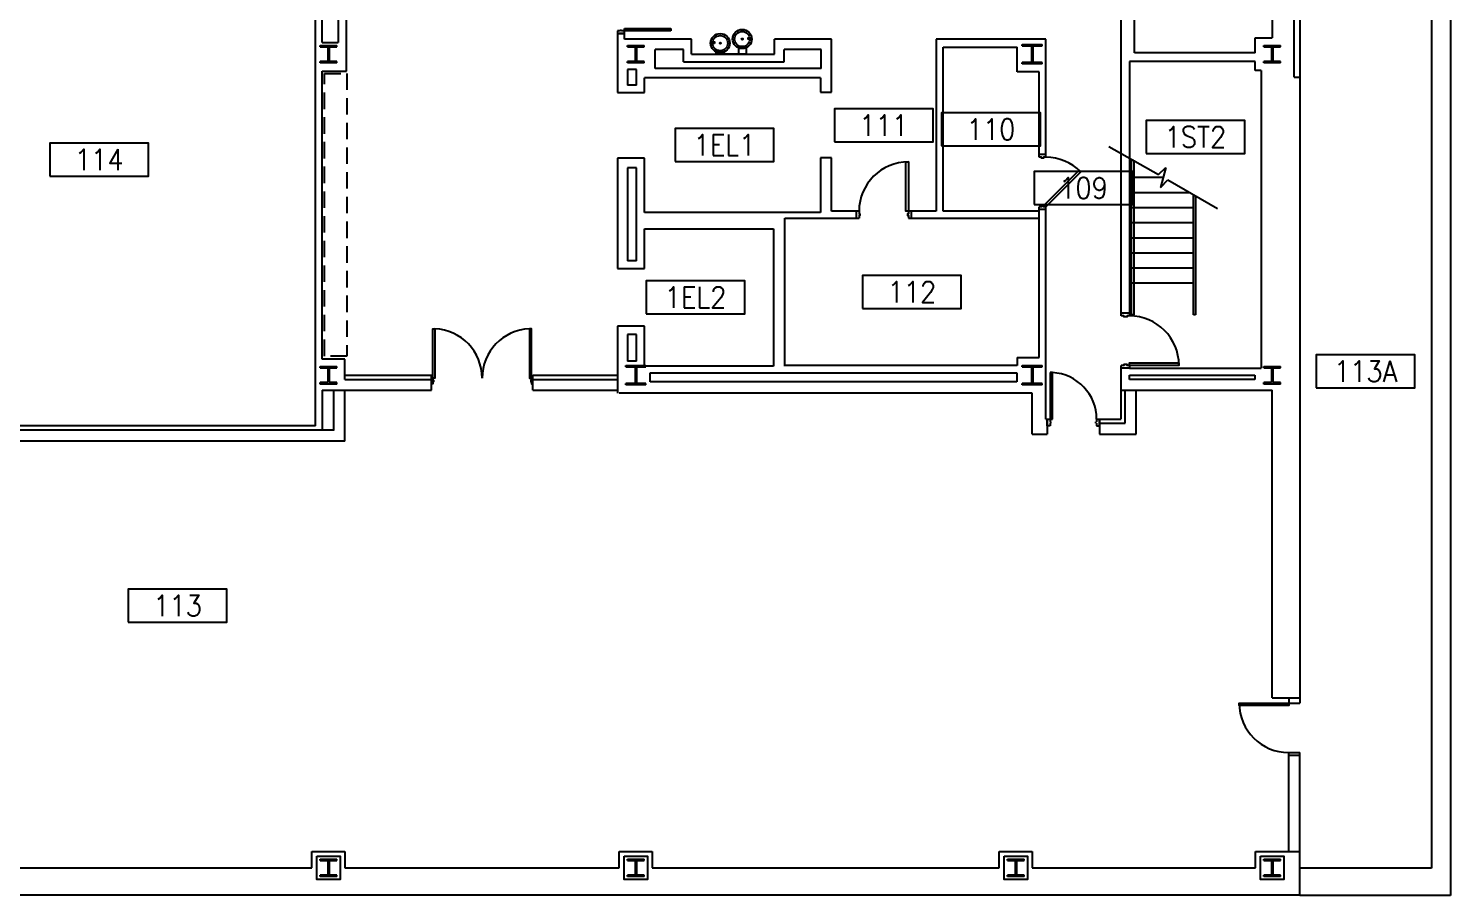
# Model space of a CAD drawing. Extents: x 324 to 2190, y 315 to 1855.
# Drawn here: x 1153 to 2190, y 315 to 947 of the extents above; entities that cross this region are included whole.
import ezdxf
from ezdxf.enums import TextEntityAlignment as Align

# ---------------------------------------------------------------- set-up
doc = ezdxf.new("R2010")
doc.units = 0
doc.header["$LTSCALE"] = 48
doc.header["$MEASUREMENT"] = 0
doc.linetypes.add('HIDDEN', pattern=[0.375, 0.25, -0.125])
doc.layers.get('0').update_dxf_attribs({"color": 5, "linetype": 'CONTINUOUS'})
for name, color, linetype in [('first flr', 8, 'CONTINUOUS'), ('SP-RMBX', 7, 'CONTINUOUS'), ('SP-RMNO', 4, 'CONTINUOUS'), ('SP-ROOM', 4, 'CONTINUOUS')]:
    doc.layers.add(name, color=color, linetype=linetype)
doc.styles.add('ROMANS', font='ROMANS.shx', dxfattribs={"width": 0.9})

# ---------------------------------------------------------------- blocks, each defined once
blk = doc.blocks.new('FMGRM1')
at = {"layer": 'SP-RMBX', "color": 255}
blk.add_lwpolyline([(-0.375, -0.125), (0.375, -0.125), (0.375, 0.125), (-0.375, 0.125)], close=True, dxfattribs=at)
at = {"style": 'ROMANS', "width": 0.9}
for tag, p in [('DATA1', (0, -0.284)), ('DATA2', (0, -0.443)), ('DATA3', (0, -0.602)), ('DATA4', (0, -0.762)), ('DATA5', (0, -0.921))]:
    blk.add_attdef(tag, text='', height=0.117, dxfattribs=at).set_placement(p, align=Align.CENTER)
at = {"layer": 'SP-RMNO', "style": 'ROMANS', "width": 0.9}
blk.add_attdef('RMNUMB', text='', height=0.16, dxfattribs=at).set_placement((0, 0), align=Align.MIDDLE)

msp = doc.modelspace()

# ---------------------------------------------------------------- linework, layer by layer
at = {"layer": 'first flr'}
for p, q in [((2075.8, 911), (2075.8, 1638.9)), ((2079.8, 1220.6), (2079.8, 454.9)), ((2059.8, 1047), (2059.8, 939.9)), ((1959.4, 928.8), (1959.4, 1009)), ((1949.7, 737.1), (1949.7, 1000.2)), ((1367.3, 936.4), (1367.3, 978)), ((1378.8, 978), (1378.8, 936.4)), ((1385, 915.4), (1385, 984.6)), ((1584.5, 944.9), (1582.5, 944.9)), ((1582.5, 944.9), (1582.5, 942.9)), ((1584.5, 945.4), (1585.5, 945.4)), ((1584.5, 944.9), (1584.5, 945.4)), ((1585.5, 944.9), (1585.5, 945.4)), ((1587.5, 944.9), (1585.5, 944.9)), ((1587.5, 942.9), (1587.5, 946.6)), ((1587.5, 946.6), (1621.5, 946.6)), ((1621.5, 944.9), (1587.5, 944.9)), ((1621.5, 946.6), (1621.5, 944.9)), ((1365.7, 934.2), (1377.9, 934.2)), ((1365.7, 933.2), (1365.7, 934.2)), ((1365.7, 933.2), (1371.3, 933.2)), ((1371.3, 933.2), (1371.3, 922.5)), ((1372.3, 933.2), (1372.3, 922.5)), ((1372.3, 933.2), (1377.9, 933.2)), ((1377.9, 933.2), (1377.9, 934.2)), ((1582.5, 942.9), (1582.5, 899.9)), ((1582.5, 942.9), (1587.5, 942.9)), ((1587.5, 942.9), (1583.8, 942.9)), ((1587.5, 938.9), (1587.5, 942.9)), ((1636.5, 938.9), (1587.5, 938.9)), ((1589.7, 934.2), (1601.9, 934.2)), ((1589.7, 933.2), (1589.7, 934.2)), ((1589.7, 933.2), (1595.3, 933.2)), ((1595.3, 933.2), (1595.3, 922.5)), ((1596.3, 933.2), (1596.3, 922.5)), ((1596.3, 933.2), (1601.9, 933.2)), ((1601.9, 933.2), (1601.9, 934.2)), ((1636.5, 927.9), (1636.5, 938.9)), ((1738.4, 938.9), (1696.9, 938.9)), ((1696.9, 927.9), (1696.9, 938.9)), ((1738.4, 900.1), (1738.4, 938.9)), ((1894.8, 938.9), (1814.8, 938.9)), ((1814.8, 938.9), (1814.8, 813.4)), ((1877.5, 934.9), (1892.1, 934.9)), ((1877.5, 933.9), (1877.5, 934.9)), ((1877.5, 933.9), (1884.3, 933.9)), ((1884.3, 933.9), (1884.3, 921.8)), ((1885.3, 933.9), (1885.3, 921.8)), ((1885.3, 933.9), (1892.1, 933.9)), ((1892.1, 933.9), (1892.1, 934.9)), ((1894.8, 852.7), (1894.8, 938.9)), ((2053.7, 934.2), (2065.9, 934.2)), ((2053.7, 933.2), (2053.7, 934.2)), ((2053.7, 933.2), (2059.3, 933.2)), ((2059.3, 933.2), (2059.3, 922.5)), ((2060.3, 933.2), (2060.3, 922.5)), ((2060.3, 933.2), (2065.9, 933.2)), ((2065.9, 933.2), (2065.9, 934.2)), ((1630.7, 931.2), (1610, 931.2)), ((1610, 917.5), (1610, 931.2)), ((1630.7, 922.3), (1630.7, 931.2)), ((1636.5, 927.9), (1696.9, 927.9)), ((1676.4, 927.9), (1654.4, 927.9)), ((1730.9, 931.3), (1704, 931.3)), ((1704, 922.3), (1704, 931.3)), ((1730.9, 917.5), (1730.9, 931.3)), ((1819.8, 813.4), (1819.8, 932.9)), ((1819.8, 932.9), (1873.8, 932.9)), ((1873.8, 914.9), (1873.8, 932.9)), ((2047.3, 928.8), (1959.4, 928.8)), ((2047.3, 932.2), (2047.4, 932.2)), ((1371.3, 922.5), (1365.7, 922.5)), ((1365.7, 921.5), (1365.7, 922.5)), ((1377.9, 921.5), (1365.7, 921.5)), ((1367.3, 705.7), (1367.3, 915.4)), ((1367.3, 915.4), (1385, 915.4)), ((1377.9, 922.5), (1372.3, 922.5)), ((1377.9, 921.5), (1377.9, 922.5)), ((1595.3, 922.5), (1589.7, 922.5)), ((1589.7, 921.5), (1589.7, 922.5)), ((1601.9, 921.5), (1589.7, 921.5)), ((1596.3, 916.6), (1589.8, 916.6)), ((1589.8, 916.6), (1589.8, 905.4)), ((1601.9, 922.5), (1596.3, 922.5)), ((1596.3, 905.4), (1596.3, 916.6)), ((1601.9, 921.5), (1601.9, 922.5)), ((1730.9, 917.5), (1610, 917.5)), ((1630.7, 922.3), (1704, 922.3)), ((1889.8, 914.9), (1873.8, 914.9)), ((1884.3, 921.8), (1877.5, 921.8)), ((1877.5, 920.8), (1877.5, 921.8)), ((1892.1, 920.8), (1877.5, 920.8)), ((1892.1, 921.8), (1885.3, 921.8)), ((1889.8, 852.7), (1889.8, 914.9)), ((1892.1, 920.8), (1892.1, 921.8)), ((1955.8, 922.6), (1955.8, 737.1)), ((2047.3, 922.6), (1955.8, 922.6)), ((2051.8, 915.9), (2051.8, 699.1)), ((2059.3, 922.5), (2053.7, 922.5)), ((2053.7, 921.5), (2053.7, 922.5)), ((2065.9, 921.5), (2053.7, 921.5)), ((2065.9, 922.5), (2060.3, 922.5)), ((2065.9, 921.5), (2065.9, 922.5)), ((1596.3, 905.4), (1589.8, 905.4)), ((1602.3, 899.9), (1602.3, 910.6)), ((1730.4, 910.6), (1602.3, 910.6)), ((1730.4, 910.6), (1730.4, 900.1)), ((2075.8, 911), (2079.8, 911)), ((1582.5, 899.9), (1602.3, 899.9)), ((1730.4, 900.1), (1738.4, 900.1)), ((1602.3, 852.1), (1582.5, 852.1)), ((1582.5, 852.1), (1582.5, 771.6)), ((1602.3, 812.6), (1602.3, 852.1)), ((1730.4, 852.4), (1730.4, 812.6)), ((1738.4, 852.4), (1730.4, 852.4)), ((1738.4, 813.4), (1738.4, 852.4)), ((1894.8, 854.7), (1889.8, 854.7)), ((1596.3, 845), (1589.8, 845)), ((1589.8, 845), (1589.8, 777.2)), ((1596.3, 777.2), (1596.3, 845)), ((1980.7, 837.9), (1955.8, 837.9)), ((1999.9, 826.9), (1955.8, 826.9)), ((1730.4, 812.6), (1602.3, 812.6)), ((1758.6, 813.4), (1738.4, 813.4)), ((1756.6, 813.4), (1756.6, 808.4)), ((1814.8, 813.4), (1792.8, 813.4)), ((1796.6, 813.4), (1796.6, 808.4)), ((1889.8, 813.4), (1819.8, 813.4)), ((1889.8, 706.9), (1889.8, 816.7)), ((1894.8, 814.7), (1889.8, 814.7)), ((1894.8, 661.9), (1894.8, 816.7)), ((2002.3, 815.9), (1955.8, 815.9)), ((1602.3, 771.6), (1602.3, 800.6)), ((1602.3, 800.6), (1696.3, 800.6)), ((1696.3, 800.6), (1696.3, 700.6)), ((1704.4, 808.4), (1758.6, 808.4)), ((1704.4, 700.6), (1704.4, 808.4)), ((1794.6, 808.4), (1889.8, 808.4)), ((2002.3, 804.9), (1955.8, 804.9)), ((2002.3, 793.9), (1955.8, 793.9)), ((2002.3, 782.9), (1955.8, 782.9)), ((1582.5, 771.6), (1602.3, 771.6)), ((1596.3, 777.2), (1589.8, 777.2)), ((2002.3, 771.9), (1955.8, 771.9)), ((2002.3, 760.9), (1955.8, 760.9)), ((1955.8, 739.1), (1949.7, 739.1)), ((1602.3, 729.6), (1582.5, 729.6)), ((1582.5, 729.6), (1582.5, 680.9)), ((1602.3, 700.6), (1602.3, 729.6)), ((1596.3, 723.6), (1589.8, 723.6)), ((1589.8, 723.6), (1589.8, 704.2)), ((1596.3, 704.2), (1596.3, 723.6)), ((1383.8, 705.7), (1367.3, 705.7)), ((1383.8, 690.9), (1383.8, 705.7)), ((1873.8, 706.9), (1889.8, 706.9)), ((1873.8, 706.9), (1873.8, 700.9)), ((1365.7, 700.2), (1377.9, 700.2)), ((1365.7, 699.2), (1365.7, 700.2)), ((1365.7, 699.2), (1371.3, 699.2)), ((1371.3, 699.2), (1371.3, 688.5)), ((1372.3, 699.2), (1372.3, 688.5)), ((1372.3, 699.2), (1377.9, 699.2)), ((1377.9, 699.2), (1377.9, 700.2)), ((1588.5, 700.9), (1603.1, 700.9)), ((1588.5, 699.9), (1588.5, 700.9)), ((1588.5, 699.9), (1595.3, 699.9)), ((1596.3, 704.2), (1589.8, 704.2)), ((1595.3, 699.9), (1595.3, 687.8)), ((1596.3, 699.9), (1596.3, 687.8)), ((1596.3, 699.9), (1603.1, 699.9)), ((1696.3, 700.6), (1602.3, 700.6)), ((1603.1, 699.9), (1603.1, 700.9)), ((1873.8, 700.9), (1704.9, 700.9)), ((1877.5, 700.9), (1892.1, 700.9)), ((1877.5, 699.9), (1877.5, 700.9)), ((1877.5, 699.9), (1884.3, 699.9)), ((1884.3, 699.9), (1884.3, 687.8)), ((1885.3, 699.9), (1885.3, 687.8)), ((1885.3, 699.9), (1892.1, 699.9)), ((1892.1, 699.9), (1892.1, 700.9)), ((1899.6, 695.9), (1897.8, 695.9)), ((1897.8, 695.9), (1897.8, 661.9)), ((1899.6, 661.9), (1899.6, 695.9)), ((1949.7, 662.2), (1949.7, 701.1)), ((1955.8, 699.1), (1949.7, 699.1)), ((1955.8, 701.1), (1955.8, 699.1)), ((1955.8, 699.1), (2051.8, 699.1)), ((2053.7, 700.2), (2065.9, 700.2)), ((2053.7, 699.2), (2053.7, 700.2)), ((2053.7, 699.2), (2059.3, 699.2)), ((2059.3, 699.2), (2059.3, 688.5)), ((2060.3, 699.2), (2060.3, 688.5)), ((2060.3, 699.2), (2065.9, 699.2)), ((2065.9, 699.2), (2065.9, 700.2)), ((1371.3, 688.5), (1365.7, 688.5)), ((1365.7, 687.5), (1365.7, 688.5)), ((1377.9, 687.5), (1365.7, 687.5)), ((1377.9, 688.5), (1372.3, 688.5)), ((1377.9, 687.5), (1377.9, 688.5)), ((1383.8, 693.9), (1446.8, 693.9)), ((1383.8, 690.9), (1446.8, 690.9)), ((1446.8, 682.9), (1446.8, 693.9)), ((1520.8, 693.9), (1582.5, 693.9)), ((1520.8, 682.9), (1520.8, 693.9)), ((1520.8, 690.9), (1582.5, 690.9)), ((1595.3, 687.8), (1588.5, 687.8)), ((1588.5, 686.8), (1588.5, 687.8)), ((1603.1, 686.8), (1588.5, 686.8)), ((1603.1, 687.8), (1596.3, 687.8)), ((1603.1, 686.8), (1603.1, 687.8)), ((1884.3, 687.8), (1877.5, 687.8)), ((1877.5, 686.8), (1877.5, 687.8)), ((1892.1, 686.8), (1877.5, 686.8)), ((1892.1, 687.8), (1885.3, 687.8)), ((1892.1, 686.8), (1892.1, 687.8)), ((2059.3, 688.5), (2053.7, 688.5)), ((2053.7, 687.5), (2053.7, 688.5)), ((2065.9, 687.5), (2053.7, 687.5)), ((2065.9, 688.5), (2060.3, 688.5)), ((2065.9, 687.5), (2065.9, 688.5)), ((1367.3, 682.9), (1446.8, 682.9)), ((1367.3, 682.9), (1367.3, 653.7)), ((1375.8, 653.7), (1375.8, 682.9)), ((1383.8, 645.9), (1383.8, 682.9)), ((1520.8, 682.9), (1582.5, 682.9)), ((1884.8, 680.9), (1583.8, 680.9)), ((1884.8, 650.9), (1884.8, 680.9)), ((1949.6, 682.9), (2059.8, 682.9)), ((1952.7, 658.9), (1952.7, 682.9)), ((1960.7, 650.9), (1960.7, 682.9)), ((2059.8, 458.9), (2059.8, 682.9)), ((1375.8, 653.9), (1044, 653.9)), ((1362.3, 656.9), (1047, 656.9)), ((1894.8, 661.9), (1895.8, 661.9)), ((1895.8, 661.9), (1895.8, 650.9)), ((1895.8, 661.9), (1899.6, 661.9)), ((1895.8, 656.9), (1895.8, 661.9)), ((1897.8, 656.9), (1895.8, 656.9)), ((1897.8, 661.9), (1897.8, 659.9)), ((1897.8, 659.9), (1898.3, 659.9)), ((1897.8, 658.9), (1897.8, 656.9)), ((1897.8, 658.9), (1898.3, 658.9)), ((1898.3, 658.9), (1898.3, 659.9)), ((1931.3, 658.9), (1931.3, 659.9)), ((1931.8, 659.9), (1931.3, 659.9)), ((1931.8, 658.9), (1931.3, 658.9)), ((1931.8, 661.9), (1933.8, 661.9)), ((1931.8, 661.9), (1931.8, 659.9)), ((1931.8, 658.9), (1931.8, 656.9)), ((1931.8, 656.9), (1933.8, 656.9)), ((1933.8, 661.9), (1933.8, 650.9)), ((1933.8, 661.9), (1949.7, 661.9)), ((1933.8, 656.9), (1933.8, 661.9)), ((1933.8, 658.9), (1952.7, 658.9)), ((1383.8, 645.9), (1036, 645.9)), ((1884.8, 650.9), (1895.8, 650.9)), ((1933.8, 650.9), (1960.7, 650.9)), ((2059.8, 458.9), (2079.8, 458.9)), ((2071.8, 458.9), (2071.8, 454.9)), ((2071.8, 454.9), (2079.8, 454.9)), ((2071.8, 346.9), (2071.8, 418.9)), ((2071.8, 418.9), (2079.8, 418.9)), ((2071.8, 416.9), (2079.8, 416.9)), ((2079.8, 314.9), (2079.8, 418.9)), ((1359.7, 334.9), (1359.7, 346.9)), ((1359.7, 346.9), (1383.7, 346.9)), ((1383.7, 346.9), (1383.7, 334.9)), ((1583.7, 334.9), (1583.7, 346.9)), ((1583.7, 346.9), (1607.7, 346.9)), ((1607.7, 346.9), (1607.7, 334.9)), ((1860.7, 334.9), (1860.7, 346.9)), ((1860.7, 346.9), (1884.7, 346.9)), ((1884.7, 346.9), (1884.7, 334.9)), ((2047.7, 334.9), (2047.7, 346.9)), ((2047.7, 346.9), (2059.8, 346.9)), ((2059.8, 346.9), (2079.8, 346.9)), ((973.7, 334.9), (1359.7, 334.9)), ((1365.7, 341.2), (1377.9, 341.2)), ((1365.7, 340.2), (1365.7, 341.2)), ((1365.7, 340.2), (1371.3, 340.2)), ((1371.3, 340.2), (1371.3, 329.5)), ((1372.3, 340.2), (1372.3, 329.5)), ((1372.3, 340.2), (1377.9, 340.2)), ((1377.9, 340.2), (1377.9, 341.2)), ((1383.7, 334.9), (1583.7, 334.9)), ((1589.7, 341.2), (1601.9, 341.2)), ((1589.7, 340.2), (1589.7, 341.2)), ((1589.7, 340.2), (1595.3, 340.2)), ((1595.3, 340.2), (1595.3, 329.5)), ((1596.3, 340.2), (1596.3, 329.5)), ((1596.3, 340.2), (1601.9, 340.2)), ((1601.9, 340.2), (1601.9, 341.2)), ((1607.7, 334.9), (1860.7, 334.9)), ((1866.7, 341.2), (1878.9, 341.2)), ((1866.7, 340.2), (1866.7, 341.2)), ((1866.7, 340.2), (1872.3, 340.2)), ((1872.3, 340.2), (1872.3, 329.5)), ((1873.3, 340.2), (1873.3, 329.5)), ((1873.3, 340.2), (1878.9, 340.2)), ((1878.9, 340.2), (1878.9, 341.2)), ((1884.7, 334.9), (2047.7, 334.9)), ((2053.7, 341.2), (2065.9, 341.2)), ((2053.7, 340.2), (2053.7, 341.2)), ((2053.7, 340.2), (2059.3, 340.2)), ((2059.3, 340.2), (2059.3, 329.5)), ((2060.3, 340.2), (2060.3, 329.5)), ((2060.3, 340.2), (2065.9, 340.2)), ((2065.9, 340.2), (2065.9, 341.2)), ((1371.3, 329.5), (1365.7, 329.5)), ((1365.7, 328.5), (1365.7, 329.5)), ((1377.9, 328.5), (1365.7, 328.5)), ((1377.9, 329.5), (1372.3, 329.5)), ((1377.9, 328.5), (1377.9, 329.5)), ((1595.3, 329.5), (1589.7, 329.5)), ((1589.7, 328.5), (1589.7, 329.5)), ((1601.9, 328.5), (1589.7, 328.5)), ((1601.9, 329.5), (1596.3, 329.5)), ((1601.9, 328.5), (1601.9, 329.5)), ((1872.3, 329.5), (1866.7, 329.5)), ((1866.7, 328.5), (1866.7, 329.5)), ((1878.9, 328.5), (1866.7, 328.5)), ((1878.9, 329.5), (1873.3, 329.5)), ((1878.9, 328.5), (1878.9, 329.5)), ((2059.3, 329.5), (2053.7, 329.5)), ((2053.7, 328.5), (2053.7, 329.5)), ((2065.9, 328.5), (2053.7, 328.5)), ((2065.9, 329.5), (2060.3, 329.5)), ((2065.9, 328.5), (2065.9, 329.5)), ((2079.8, 314.9), (431.8, 314.9))]:
    msp.add_line(p, q, dxfattribs=at)
at = {"layer": 'first flr', "linetype": 'Continuous'}
for p, q in [((2189.8, 1072.9), (2189.8, 314.7)), ((2175.8, 1058.9), (2175.8, 334.7)), ((1362.3, 656.9), (1362.3, 978.1)), ((2047.3, 939.9), (2059.8, 939.9)), ((2047.3, 928.8), (2047.3, 939.9)), ((2047.3, 915.9), (2047.3, 922.6)), ((2051.8, 915.9), (2047.3, 915.9)), ((1940.8, 860.7), (1976.9, 840.1)), ((1957.3, 850.7), (1958.8, 850.7)), ((1957.3, 737.9), (1957.3, 850.7)), ((1958.8, 850.7), (1958.8, 737.9)), ((1976.9, 840.1), (1982.2, 845.4)), ((1982.2, 845.4), (1978.4, 830.8)), ((1978.4, 830.8), (1983.7, 836.2)), ((1983.7, 836.2), (2019.8, 815.5)), ((2002.3, 737.9), (2002.3, 825.5)), ((2003.8, 824.6), (2003.8, 737.9)), ((1958.8, 737.9), (1957.3, 737.9)), ((2003.8, 737.9), (2002.3, 737.9)), ((1606.2, 695.6), (1873.6, 695.6)), ((1606.2, 689.1), (1606.2, 695.6)), ((1873.6, 695.6), (1873.6, 689.1)), ((1873.6, 689.1), (1606.2, 689.1)), ((1955.8, 693.9), (2047.1, 693.9)), ((1955.8, 690.9), (1955.8, 693.9)), ((2047.1, 690.9), (1955.8, 690.9)), ((2047.1, 693.9), (2047.1, 690.9)), ((2175.8, 334.7), (2079.8, 334.7)), ((2189.8, 314.7), (2079.8, 314.7))]:
    msp.add_line(p, q, dxfattribs=at)
at = {"layer": 'first flr', "linetype": 'HIDDEN'}
for p, q in [((1368.8, 913.9), (1385.2, 913.9)), ((1368.8, 707.9), (1368.8, 913.9)), ((1385.2, 913.9), (1385.2, 707.9)), ((1385.2, 707.9), (1368.8, 707.9))]:
    msp.add_line(p, q, dxfattribs=at)
at = {"layer": 'first flr', "linetype": 'Continuous'}
for points in [[(1367.3, 936.4), (1378.8, 936.4)], [(1894.8, 852.7), (1893, 852.7), (1893, 852.1), (1891.7, 852.1), (1891.7, 852.7), (1889.8, 852.7)], [(1758.6, 813.4), (1758.6, 811.6), (1759.2, 811.6), (1759.2, 810.2), (1758.6, 810.2), (1758.6, 808.4)], [(1794.6, 813.4), (1794.6, 811.6), (1793.9, 811.6), (1793.9, 810.2), (1794.6, 810.2), (1794.6, 808.4)], [(1894.8, 816.7), (1893, 816.7), (1893, 817.3), (1891.7, 817.3), (1891.7, 816.7), (1889.8, 816.7)], [(1955.8, 737.1), (1954, 737.1), (1954, 736.5), (1951.5, 736.5), (1951.5, 737.1), (1949.7, 737.1)], [(1955.8, 701.1), (1954, 701.1), (1954, 701.7), (1951.5, 701.7), (1951.5, 701.1), (1949.7, 701.1)], [(1446.8, 691.2), (1446.8, 691.7), (1447.8, 691.7), (1447.8, 690.2), (1448.3, 690.2), (1448.3, 689.2), (1447.8, 689.2), (1447.8, 687.7), (1446.8, 687.7), (1446.8, 688.2)], [(1520.8, 691.2), (1520.8, 691.7), (1519.8, 691.7), (1519.8, 690.2), (1519.3, 690.2), (1519.3, 689.2), (1519.8, 689.2), (1519.8, 687.7), (1520.8, 687.7), (1520.8, 688.2)]]:
    msp.add_lwpolyline(points, dxfattribs=at)
for points in [[(1653.1, 935.7), (1650.9, 935.7), (1650.9, 936.9), (1653.1, 936.9)], [(1679.9, 938.7), (1677.7, 938.7), (1677.7, 939.9), (1679.9, 939.9)], [(1659.9, 927.9), (1654.4, 927.9), (1654.4, 929.6), (1659.9, 929.6)], [(1676.4, 927.9), (1670.9, 927.9), (1670.9, 932.6), (1676.4, 932.6)], [(1794.6, 813.4), (1792.8, 813.4), (1792.8, 849.4), (1794.6, 849.4)], [(1920.3, 842.1), (1919, 843.4), (1893.6, 817.9), (1894.8, 816.7)], [(1447.8, 691.7), (1447.8, 727.7), (1449.3, 727.7), (1449.3, 691.7)], [(1519.8, 691.7), (1519.8, 727.7), (1518.3, 727.7), (1518.3, 691.7)], [(1955.8, 701.1), (1955.8, 702.9), (1991.8, 702.9), (1991.8, 701.1)], [(2071.8, 454.9), (2071.8, 453.1), (2035.8, 453.1), (2035.8, 454.9)], [(1363.3, 343.4), (1380.3, 343.4), (1380.3, 326.4), (1363.3, 326.4)], [(1587.3, 343.4), (1604.3, 343.4), (1604.3, 326.4), (1587.3, 326.4)], [(1864.3, 343.4), (1881.3, 343.4), (1881.3, 326.4), (1864.3, 326.4)], [(2051.3, 343.4), (2068.3, 343.4), (2068.3, 326.4), (2051.3, 326.4)]]:
    msp.add_lwpolyline(points, close=True, dxfattribs=at)
at = {"layer": 'first flr'}
for centre, radius in [((1673.4, 938.9), 7), ((1673.4, 938.9), 5.5), ((1657.4, 935.9), 7), ((1657.4, 935.9), 5.5), ((1657.4, 935.9), 0.5), ((1673.4, 938.9), 0.5)]:
    msp.add_circle(centre, radius, dxfattribs=at)
for centre, radius, start, end in [((1894.8, 816.7), 36, 45, 90), ((1794.6, 813.4), 36, 90, 180), ((1955.8, 701.1), 36, 0, 90), ((1897.7, 661.8), 34.1, 0.0587, 86.9151), ((2071.8, 454.9), 36, 180, 270)]:
    msp.add_arc(centre, radius, start, end, dxfattribs=at)
for centre, major_axis, start_param, end_param in [((1447.8, 691.8), (2.5, 35.9), 4.781901, 6.311018), ((1519.8, 691.8), (2.3, 35.9), 0.106641, 1.635759)]:
    msp.add_ellipse(centre, major_axis=major_axis, ratio=1, start_param=start_param, end_param=end_param, dxfattribs=at)

# ---------------------------------------------------------------- block references
at = {"layer": 'SP-ROOM'}
ref = msp.add_blockref('FMGRM1', (1776.6, 876.1), dxfattribs=dict(at, xscale=96, yscale=96, zscale=96))
ref.add_attrib('RMNUMB', '111', dxfattribs={"layer": 'SP-RMNO', "height": 15.36, "style": 'ROMANS', "width": 0.9}).set_placement((1776.6, 876.1), align=Align.MIDDLE)
ref = msp.add_blockref('FMGRM1', (1854.8, 873.1), dxfattribs=dict(at, xscale=96, yscale=96, zscale=96))
ref.add_attrib('RMNUMB', '110', dxfattribs={"layer": 'SP-RMNO', "height": 15.36, "style": 'ROMANS', "width": 0.9}).set_placement((1854.8, 873.1), align=Align.MIDDLE)
ref = msp.add_blockref('FMGRM1', (1660.5, 861.6), dxfattribs=dict(at, xscale=96, yscale=96, zscale=96))
ref.add_attrib('RMNUMB', '1EL1', dxfattribs={"layer": 'SP-RMNO', "height": 15.36, "style": 'ROMANS', "width": 0.9}).set_placement((1660.5, 861.6), align=Align.MIDDLE)
ref = msp.add_blockref('FMGRM1', (2003.8, 867.5), dxfattribs=dict(at, xscale=96, yscale=96, zscale=96))
ref.add_attrib('RMNUMB', '1ST2', dxfattribs={"layer": 'SP-RMNO', "height": 15.36, "style": 'ROMANS', "width": 0.9}).set_placement((2003.8, 867.5), align=Align.MIDDLE)
ref = msp.add_blockref('FMGRM1', (1204.6, 851), dxfattribs=dict(at, xscale=96, yscale=96, zscale=96))
ref.add_attrib('RMNUMB', '114', dxfattribs={"layer": 'SP-RMNO', "height": 15.36, "style": 'ROMANS', "width": 0.9}).set_placement((1204.6, 851), align=Align.MIDDLE)
ref = msp.add_blockref('FMGRM1', (1922.2, 830.3), dxfattribs=dict(at, xscale=96, yscale=96, zscale=96))
ref.add_attrib('RMNUMB', '109', dxfattribs={"layer": 'SP-RMNO', "height": 15.36, "style": 'ROMANS', "width": 0.9}).set_placement((1922.2, 830.3), align=Align.MIDDLE)
ref = msp.add_blockref('FMGRM1', (1639.4, 750.6), dxfattribs=dict(at, xscale=96, yscale=96, zscale=96))
ref.add_attrib('RMNUMB', '1EL2', dxfattribs={"layer": 'SP-RMNO', "height": 15.36, "style": 'ROMANS', "width": 0.9}).set_placement((1639.4, 750.6), align=Align.MIDDLE)
ref = msp.add_blockref('FMGRM1', (1797.1, 754.6), dxfattribs=dict(at, xscale=96, yscale=96, zscale=96))
ref.add_attrib('RMNUMB', '112', dxfattribs={"layer": 'SP-RMNO', "height": 15.36, "style": 'ROMANS', "width": 0.9}).set_placement((1797.1, 754.6), align=Align.MIDDLE)
ref = msp.add_blockref('FMGRM1', (2127.8, 696.8), dxfattribs=dict(at, xscale=96, yscale=96, zscale=96))
ref.add_attrib('RMNUMB', '113A', dxfattribs={"layer": 'SP-RMNO', "height": 15.36, "style": 'ROMANS', "width": 0.9}).set_placement((2127.8, 696.8), align=Align.MIDDLE)
ref = msp.add_blockref('FMGRM1', (1261.8, 525.9), dxfattribs=dict(at, xscale=96, yscale=96, zscale=96))
ref.add_attrib('RMNUMB', '113', dxfattribs={"layer": 'SP-RMNO', "height": 15.36, "style": 'ROMANS', "width": 0.9}).set_placement((1261.8, 525.9), align=Align.MIDDLE)

doc.saveas('drawing.dxf')
